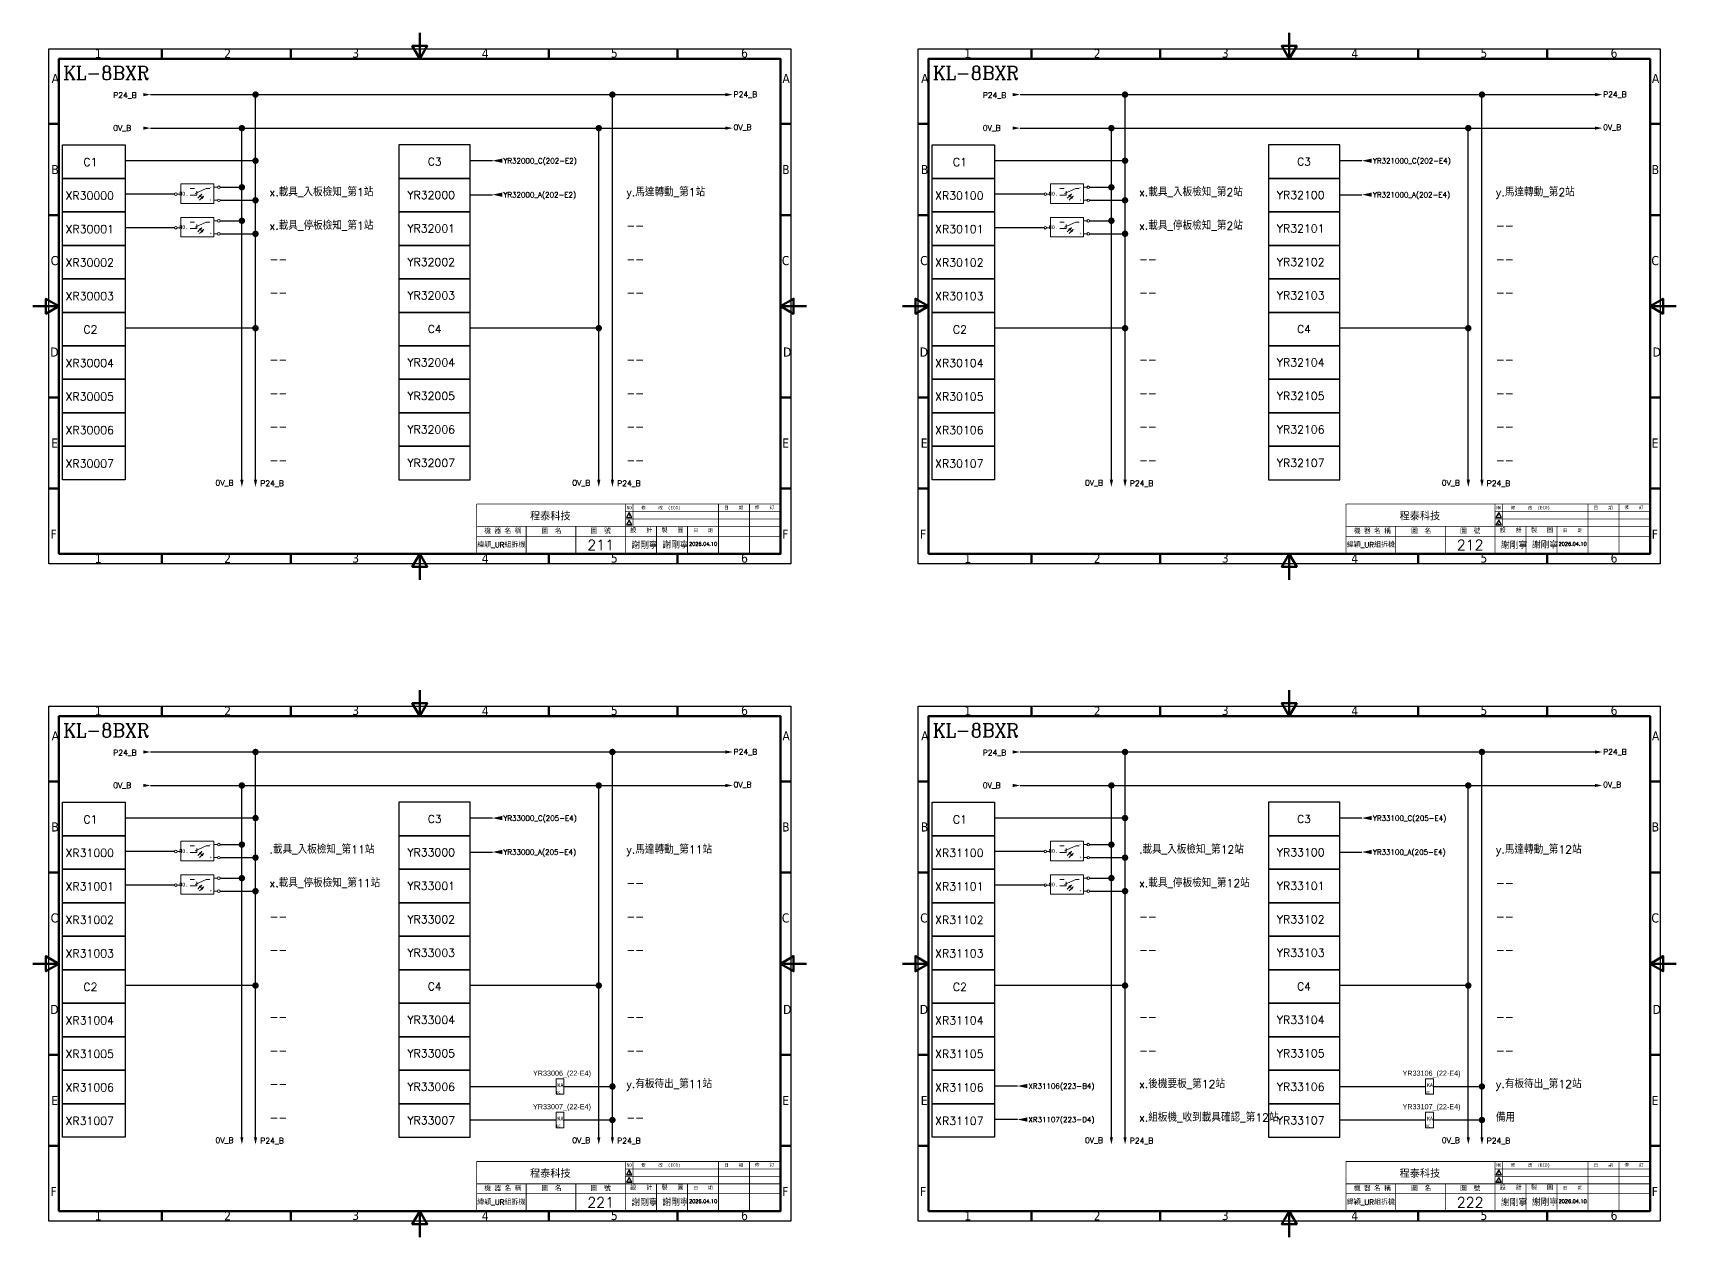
# Model space of a CAD drawing. Header units: millimetres. Extents: x -782 to 3702, y -797 to 1013.
# Drawn here: x 53 to 684, y -797 to -334 of the extents above; entities that cross this region are included whole.
import ezdxf

# ---------------------------------------------------------------- set-up
doc = ezdxf.new("R2010")
doc.units = ezdxf.units.MM
for name, color, linetype in [('5', 7, 'Continuous'), ('MAIN', 7, 'Continuous'), ('TEXT', 7, 'Continuous')]:
    doc.layers.add(name, color=color, linetype=linetype)
doc.layers.add('圖框 (ISO)', color=7, linetype='Continuous', lineweight=70)
doc.styles.add('CHINESE', font='complex.shx', dxfattribs={"bigfont": 'chineset.shx'})
doc.styles.add('RUBONM', font='COMPLEX.shx', dxfattribs={"bigfont": 'chineset.shx'})
doc.styles.get("Standard").update_dxf_attribs({"font": 'txt.shx', "height": 2, "bigfont": 'chineset.shx'})
doc.styles.add('STYLE1', font='', dxfattribs={"height": 30})
doc.styles.add('符號名稱2.0', font='kaiu.ttf', dxfattribs={"height": 2})
doc.styles.add('符號字型1.0', font='kaiu.ttf', dxfattribs={"height": 1})
doc.styles.add('註記文字 (ISO)', font='tahoma.ttf')
doc.styles.get('STYLE1').set_extended_font_data('MingLiU')

# ---------------------------------------------------------------- blocks, each defined once
blk = doc.blocks.new('箭號')
at = {"layer": 'MAIN'}
blk.add_lwpolyline([(0, 0, 2, 0, 0), (0, -4.55, 0, 0, 0)], format="xyseb", dxfattribs=at)
blk = doc.blocks.new('A$C22F94081')
at = {"color": 0, "linetype": 'ByBlock', "lineweight": 13}
for p, q in [((15.17, 1.32), (2.5, 1.32)), ((2.5, 1.32), (2.5, -6.18)), ((15.17, -6.18), (15.17, 1.32)), ((16.5, 0), (15.17, 0)), ((1, -2.66), (2.5, -2.66)), ((2.5, -6.18), (15.17, -6.18)), ((7.71, -0.52), (6.02, -0.52)), ((8.52, -3.02), (6.02, -3.02)), ((12.21, -0.52), (7.89, -2.39)), ((8.52, -1.46), (8.52, -3.02)), ((9.51, -3.64), (8.94, -4.21)), ((9.79, -3.36), (9.51, -3.64)), ((10.5, -2.65), (9.58, -3.15)), ((10, -3.57), (9.58, -3.15)), ((10.21, -4.35), (9.65, -4.91)), ((10.5, -2.65), (9.79, -3.36)), ((9.79, -3.36), (9.93, -3.5)), ((9.93, -3.5), (10, -3.57)), ((10.5, -2.65), (10, -3.57)), ((10.5, -4.06), (10.21, -4.35)), ((11.2, -3.36), (10.28, -3.85)), ((10.71, -4.28), (10.28, -3.85)), ((11.2, -3.36), (10.5, -4.06)), ((10.5, -4.06), (10.64, -4.21)), ((10.64, -4.21), (10.71, -4.28)), ((11.2, -3.36), (10.71, -4.28)), ((12.21, -0.52), (13.52, -0.52)), ((16.5, -5), (15.17, -5))]:
    blk.add_line(p, q, dxfattribs=at)
for centre in [(17, 0), (0.5, -2.66), (17, -5)]:
    blk.add_circle(centre, 0.5, dxfattribs=at)
for points in [[(10.5, -2.65), (10, -3.57), (9.58, -3.15)], [(11.2, -3.36), (10.71, -4.28), (10.28, -3.85)]]:
    blk.add_solid(points, dxfattribs=at)
at = {"color": 0, "linetype": 'ByBlock', "lineweight": 13, "style": '符號字型1.0'}
for s, p in [('_', (13.44, 0.21)), ('+', (13.61, -5.4))]:
    blk.add_text(s, height=1, dxfattribs=at).set_placement(p)
at = {"ltscale": 2, "insert": (5.34, -1.71), "char_height": 1.5, "width": 2.0159, "attachment_point": 3}
blk.add_mtext('{\\fDFKai-SB|b0|i0|c136|p65;NO.}', dxfattribs=at)
blk = doc.blocks.new('A$C0CEA0B25')
for p, q in [((6.1, 203.9), (290.9, 203.9)), ((6.1, 6.1), (6.1, 203.9)), ((290.9, 203.9), (290.9, 6.1)), ((290.9, 6.1), (6.1, 6.1))]:
    blk.add_line(p, q)
at = {"const_width": 0.286}
for points in [[(170.31, 29.05), (287, 29.05)], [(170.31, 29.05), (170.31, 10)], [(227.47, 29.05), (227.47, 10)], [(227.47, 26.19), (287, 26.19)], [(230.32, 29.05), (230.32, 20.48)], [(263.19, 29.05), (263.19, 10)], [(275.09, 29.05), (275.09, 10)], [(170.31, 20.48), (287, 20.48)], [(189.36, 20.48), (189.36, 10)], [(208.41, 20.48), (208.41, 10)], [(227.47, 23.34), (287, 23.34)], [(239.37, 20.48), (239.37, 10)], [(251.28, 20.48), (251.28, 10)], [(170.31, 16.67), (287, 16.67)], [(170.31, 10), (287, 10)]]:
    blk.add_lwpolyline(points, dxfattribs=at)
at = {"layer": '5'}
for points in [[(229.98, 23.91), (228.9, 25.79), (227.81, 23.91)], [(229.98, 21.05), (228.9, 22.93), (227.81, 21.05)]]:
    blk.add_lwpolyline(points, close=True, dxfattribs=at)
at = {"layer": '圖框 (ISO)'}
for p, q in [((49.5, 200), (49.5, 203.9)), ((99, 200), (99, 203.9)), ((198, 200), (198, 203.9)), ((247.5, 200), (247.5, 203.9)), ((10, 175), (6.1, 175)), ((287, 175), (290.9, 175)), ((10, 140), (6.1, 140)), ((287, 140), (290.9, 140)), ((10, 70), (6.1, 70)), ((287, 70), (290.9, 70)), ((10, 35), (6.1, 35)), ((287, 35), (290.9, 35)), ((49.5, 10), (49.5, 6.1)), ((49.5, 6.1), (49.5, 10)), ((99, 10), (99, 6.1)), ((198, 10), (198, 6.1)), ((247.5, 10), (247.5, 6.1))]:
    blk.add_line(p, q, dxfattribs=at)
at = {"layer": '圖框 (ISO)', "flags": 128}
for points in [[(148.5, 210), (148.5, 200), (145.61, 205), (151.39, 205), (148.5, 200)], [(10, 10), (10, 200), (287, 200), (287, 10), (10, 10)], [(0, 105), (10, 105), (5, 107.89), (5, 102.11), (10, 105)], [(297, 105), (287, 105), (292, 107.89), (292, 102.11), (287, 105)], [(148.5, 0), (148.5, 10), (145.61, 5), (151.39, 5), (148.5, 10)]]:
    blk.add_lwpolyline(points, dxfattribs=at)
at = {"layer": '5'}
for s, height, style, p in [('NO', 1.238, 'STYLE1', (227.98, 27.05)), ('1', 1.14, 'STYLE1', (228.5, 24.17)), ('修     改  (ECO)', 1.2383, 'STYLE1', (233.51, 27.05)), ('日    期', 1.238, 'STYLE1', (265.33, 27.05)), ('修    訂', 1.238, 'STYLE1', (277.17, 27.21)), ('機 器 名 稱', 1.905, 'RUBONM', (173.3, 17.71)), ('圖  名', 1.905, 'RUBONM', (195.24, 17.71)), ('圖  號', 1.905, 'RUBONM', (214.09, 17.71)), ('2', 1.14, 'STYLE1', (228.5, 21.31)), ('設   計', 1.705, 'RUBONM', (229.32, 18.12)), ('製   圖', 1.705, 'RUBONM', (241.32, 18.12)), ('日    期', 1.238, 'STYLE1', (253.59, 18.36))]:
    blk.add_text(s, height=height, dxfattribs=dict(at, style=style)).set_placement(p)
at = {"layer": 'TEXT', "style": 'STYLE1'}
blk.add_text('程泰科技', height=2.858, dxfattribs=at).set_placement((190.84, 23.14))
at = {"layer": '圖框 (ISO)', "char_height": 3.5, "attachment_point": 7, "style": '註記文字 (ISO)'}
for s, insert in [('1', (23.78, 200.33)), ('2', (73.44, 200.33)), ('3', (122.6, 200.4)), ('4', (172.33, 200.33)), ('5', (221.88, 200.4)), ('6', (271.85, 200.4)), ('A', (7.21, 190.75)), ('A', (287.71, 190.75)), ('B', (7.11, 155.75)), ('B', (287.62, 155.75)), ('C', (6.83, 120.75)), ('C', (287.5, 120.75)), ('D', (6.67, 85.69)), ('D', (287.97, 85.69)), ('E', (7.04, 50.75)), ('E', (287.62, 50.75)), ('F', (6.77, 15.75)), ('F', (287.64, 15.75)), ('1', (23.78, 6.43)), ('2', (73.44, 6.43)), ('3', (122.6, 6.5)), ('4', (172.33, 6.43)), ('5', (221.88, 6.5)), ('6', (271.85, 6.5))]:
    blk.add_mtext(s, dxfattribs=dict(at, insert=insert))
blk = doc.blocks.new('圖框2')
blk.add_blockref('A$C0CEA0B25', (0, 0))
at = {"color": 7, "ltscale": 2, "insert": (179.84, 13.33), "char_height": 2, "attachment_point": 5}
blk.add_mtext_dynamic_manual_height_columns('緯穎_UR組拆機', width=19.0512, gutter_width=10, heights=[0], dxfattribs=at)
at = {"ltscale": 2, "attachment_point": 1}
for s, insert, char_height in [('謝剛寧', (229.73, 14.49), 2.5), ('謝剛寧', (241.61, 14.58), 2.5), ('2026.04.10', (251.88, 14.49), 1.4)]:
    blk.add_mtext(s, dxfattribs=dict(at, insert=insert, char_height=char_height))
blk = doc.blocks.new('A$C0D911DAA')
at = {"color": 0, "linetype": 'ByBlock'}
for p, q in [((0, 0), (4.75, 0)), ((7.75, 0), (12.5, 0))]:
    blk.add_line(p, q, dxfattribs=at)
at = {"color": 0, "linetype": 'ByBlock', "lineweight": 13}
for p, q in [((7.75, 3), (4.75, 3)), ((4.75, 3), (4.75, -3)), ((7.75, -3), (7.75, 3)), ((4.75, -3), (7.75, -3))]:
    blk.add_line(p, q, dxfattribs=at)
at = {"color": 0, "linetype": 'ByBlock', "lineweight": -2, "insert": (5.22, 1.28), "char_height": 1.5, "attachment_point": 1, "style": '符號名稱2.0'}
blk.add_mtext('KA', dxfattribs=at)
at = {"color": 0, "linetype": 'ByBlock', "lineweight": -2, "insert": (4.85, -1.77), "char_height": 1, "width": 7.0222, "attachment_point": 1, "style": '符號名稱2.0'}
blk.add_mtext('DC', dxfattribs=at)

msp = doc.modelspace()

# ---------------------------------------------------------------- linework, layer by layer
for p, q in [((98.3, -358.21), (182.23, -358.21)), ((138.59, -506.11), (138.59, -358.21)), ((182.23, -358.21), (318.98, -358.21)), ((275.59, -506.11), (275.59, -358.21)), ((432.07, -358.21), (516, -358.21)), ((472.36, -506.11), (472.36, -358.21)), ((516, -358.21), (652.75, -358.21)), ((609.36, -506.11), (609.36, -358.21)), ((98.3, -371.07), (182.23, -371.07)), ((133.35, -506.11), (133.35, -371.07)), ((182.23, -371.07), (318.98, -371.07)), ((270.35, -506.11), (270.35, -371.07)), ((432.07, -371.07), (516, -371.07)), ((467.12, -506.11), (467.12, -371.07)), ((516, -371.07), (652.75, -371.07)), ((604.12, -506.11), (604.12, -371.07)), ((98.3, -610.62), (182.23, -610.62)), ((138.59, -758.52), (138.59, -610.62)), ((182.23, -610.62), (318.98, -610.62)), ((275.59, -758.52), (275.59, -610.62)), ((432.07, -610.62), (516, -610.62)), ((472.36, -758.52), (472.36, -610.62)), ((516, -610.62), (652.75, -610.62)), ((609.36, -758.52), (609.36, -610.62)), ((98.3, -623.48), (182.23, -623.48)), ((133.35, -758.52), (133.35, -623.48)), ((182.23, -623.48), (318.98, -623.48)), ((270.35, -758.52), (270.35, -623.48)), ((432.07, -623.48), (516, -623.48)), ((467.12, -758.52), (467.12, -623.48)), ((516, -623.48), (652.75, -623.48)), ((604.12, -758.52), (604.12, -623.48))]:
    msp.add_line(p, q)
at = {"ltscale": 2}
for p, q in [((138.59, -383.59), (88.51, -383.59)), ((229.53, -383.59), (221.03, -383.59)), ((472.36, -383.59), (422.28, -383.59)), ((563.31, -383.59), (554.8, -383.59)), ((107.48, -396.45), (88.51, -396.45)), ((124.98, -393.79), (133.35, -393.79)), ((221.03, -396.63), (229.53, -396.63)), ((441.25, -396.45), (422.28, -396.45)), ((458.75, -393.79), (467.12, -393.79)), ((554.8, -396.63), (563.31, -396.63)), ((124.98, -398.79), (138.59, -398.79)), ((458.75, -398.79), (472.36, -398.79)), ((107.48, -409.31), (88.51, -409.31)), ((124.98, -406.65), (133.35, -406.65)), ((441.25, -409.31), (422.28, -409.31)), ((458.75, -406.65), (467.12, -406.65)), ((124.98, -411.65), (138.59, -411.65)), ((458.75, -411.65), (472.36, -411.65)), ((138.59, -447.89), (88.51, -447.89)), ((270.35, -447.89), (221.03, -447.89)), ((472.36, -447.89), (422.28, -447.89)), ((604.12, -447.89), (554.8, -447.89)), ((138.59, -635.99), (88.51, -635.99)), ((229.53, -635.99), (221.03, -635.99)), ((472.36, -635.99), (422.28, -635.99)), ((563.31, -635.99), (554.8, -635.99)), ((107.48, -648.85), (88.51, -648.85)), ((124.98, -646.19), (133.35, -646.19)), ((221.03, -649.03), (229.53, -649.03)), ((441.25, -648.85), (422.28, -648.85)), ((458.75, -646.19), (467.12, -646.19)), ((554.8, -649.03), (563.31, -649.03)), ((124.98, -651.19), (138.59, -651.19)), ((458.75, -651.19), (472.36, -651.19)), ((107.48, -661.71), (88.51, -661.71)), ((124.98, -659.05), (133.35, -659.05)), ((441.25, -661.71), (422.28, -661.71)), ((458.75, -659.05), (467.12, -659.05)), ((124.98, -664.05), (138.59, -664.05)), ((458.75, -664.05), (472.36, -664.05)), ((138.59, -700.3), (88.51, -700.3)), ((270.35, -700.3), (221.03, -700.3)), ((472.36, -700.3), (422.28, -700.3)), ((604.12, -700.3), (554.8, -700.3)), ((221.03, -739.06), (249.23, -739.06)), ((261.73, -739.06), (275.59, -739.06)), ((431.08, -738.88), (422.28, -738.88)), ((554.8, -739.06), (583, -739.06)), ((595.5, -739.06), (609.36, -739.06)), ((221.03, -751.92), (249.23, -751.92)), ((261.73, -751.92), (275.59, -751.92)), ((431.08, -751.74), (422.28, -751.74)), ((554.8, -751.92), (583, -751.92)), ((595.5, -751.92), (609.36, -751.92))]:
    msp.add_line(p, q, dxfattribs=at)
at = {"const_width": 1.23}
for points in [[(137.97, -358.21, 1), (139.2, -358.21, 1)], [(274.97, -358.21, 1), (276.2, -358.21, 1)], [(471.74, -358.21, 1), (472.97, -358.21, 1)], [(608.74, -358.21, 1), (609.97, -358.21, 1)], [(132.73, -371.07, 1), (133.96, -371.07, 1)], [(269.73, -371.07, 1), (270.96, -371.07, 1)], [(466.5, -371.07, 1), (467.73, -371.07, 1)], [(603.5, -371.07, 1), (604.73, -371.07, 1)], [(137.97, -383.59, 1), (139.2, -383.59, 1)], [(471.74, -383.59, 1), (472.97, -383.59, 1)], [(132.73, -393.79, 1), (133.96, -393.79, 1)], [(466.5, -393.79, 1), (467.73, -393.79, 1)], [(137.97, -398.79, 1), (139.2, -398.79, 1)], [(471.74, -398.79, 1), (472.97, -398.79, 1)], [(132.73, -406.65, 1), (133.96, -406.65, 1)], [(466.5, -406.65, 1), (467.73, -406.65, 1)], [(137.97, -411.65, 1), (139.2, -411.65, 1)], [(471.74, -411.65, 1), (472.97, -411.65, 1)], [(137.97, -447.89, 1), (139.2, -447.89, 1)], [(137.97, -447.89, 1), (139.2, -447.89, 1)], [(269.73, -447.89, 1), (270.96, -447.89, 1)], [(471.74, -447.89, 1), (472.97, -447.89, 1)], [(471.74, -447.89, 1), (472.97, -447.89, 1)], [(603.5, -447.89, 1), (604.73, -447.89, 1)], [(137.97, -610.62, 1), (139.2, -610.62, 1)], [(274.97, -610.62, 1), (276.2, -610.62, 1)], [(471.74, -610.62, 1), (472.97, -610.62, 1)], [(608.74, -610.62, 1), (609.97, -610.62, 1)], [(132.73, -623.48, 1), (133.96, -623.48, 1)], [(269.73, -623.48, 1), (270.96, -623.48, 1)], [(466.5, -623.48, 1), (467.73, -623.48, 1)], [(603.5, -623.48, 1), (604.73, -623.48, 1)], [(137.97, -635.99, 1), (139.2, -635.99, 1)], [(471.74, -635.99, 1), (472.97, -635.99, 1)], [(132.73, -646.19, 1), (133.96, -646.19, 1)], [(466.5, -646.19, 1), (467.73, -646.19, 1)], [(137.97, -651.19, 1), (139.2, -651.19, 1)], [(471.74, -651.19, 1), (472.97, -651.19, 1)], [(132.73, -659.05, 1), (133.96, -659.05, 1)], [(466.5, -659.05, 1), (467.73, -659.05, 1)], [(137.97, -664.05, 1), (139.2, -664.05, 1)], [(471.74, -664.05, 1), (472.97, -664.05, 1)], [(137.97, -700.3, 1), (139.2, -700.3, 1)], [(137.97, -700.3, 1), (139.2, -700.3, 1)], [(269.73, -700.3, 1), (270.96, -700.3, 1)], [(471.74, -700.3, 1), (472.97, -700.3, 1)], [(471.74, -700.3, 1), (472.97, -700.3, 1)], [(603.5, -700.3, 1), (604.73, -700.3, 1)], [(274.97, -739.06, 1), (276.2, -739.06, 1)], [(608.74, -739.06, 1), (609.97, -739.06, 1)], [(274.97, -751.92, 1), (276.2, -751.92, 1)], [(608.74, -751.92, 1), (609.97, -751.92, 1)]]:
    msp.add_lwpolyline(points, format="xyb", close=True, dxfattribs=at)
at = {"color": 7, "ltscale": 2}
for points in [[(64.52, -377.5), (88.51, -377.5), (88.51, -390.36), (64.52, -390.36)], [(221.03, -377.5), (193.6, -377.5), (193.6, -390.36), (221.03, -390.36)], [(398.29, -377.5), (422.28, -377.5), (422.28, -390.36), (398.29, -390.36)], [(554.8, -377.5), (527.37, -377.5), (527.37, -390.36), (554.8, -390.36)], [(64.52, -390.36), (88.51, -390.36), (88.51, -403.22), (64.52, -403.22)], [(221.03, -390.36), (193.6, -390.36), (193.6, -403.22), (221.03, -403.22)], [(398.29, -390.36), (422.28, -390.36), (422.28, -403.22), (398.29, -403.22)], [(554.8, -390.36), (527.37, -390.36), (527.37, -403.22), (554.8, -403.22)], [(64.52, -403.22), (88.51, -403.22), (88.51, -416.08), (64.52, -416.08)], [(221.03, -403.22), (193.6, -403.22), (193.6, -416.08), (221.03, -416.08)], [(398.29, -403.22), (422.28, -403.22), (422.28, -416.08), (398.29, -416.08)], [(554.8, -403.22), (527.37, -403.22), (527.37, -416.08), (554.8, -416.08)], [(64.52, -416.08), (88.51, -416.08), (88.51, -428.94), (64.52, -428.94)], [(221.03, -416.08), (193.6, -416.08), (193.6, -428.94), (221.03, -428.94)], [(398.29, -416.08), (422.28, -416.08), (422.28, -428.94), (398.29, -428.94)], [(554.8, -416.08), (527.37, -416.08), (527.37, -428.94), (554.8, -428.94)], [(64.52, -428.94), (88.51, -428.94), (88.51, -441.81), (64.52, -441.81)], [(221.03, -428.94), (193.6, -428.94), (193.6, -441.81), (221.03, -441.81)], [(398.29, -428.94), (422.28, -428.94), (422.28, -441.81), (398.29, -441.81)], [(554.8, -428.94), (527.37, -428.94), (527.37, -441.81), (554.8, -441.81)], [(64.52, -441.81), (88.51, -441.81), (88.51, -454.67), (64.52, -454.67)], [(221.03, -441.81), (193.6, -441.81), (193.6, -454.67), (221.03, -454.67)], [(398.29, -441.81), (422.28, -441.81), (422.28, -454.67), (398.29, -454.67)], [(554.8, -441.81), (527.37, -441.81), (527.37, -454.67), (554.8, -454.67)], [(64.52, -454.67), (88.51, -454.67), (88.51, -467.53), (64.52, -467.53)], [(221.03, -454.67), (193.6, -454.67), (193.6, -467.53), (221.03, -467.53)], [(398.29, -454.67), (422.28, -454.67), (422.28, -467.53), (398.29, -467.53)], [(554.8, -454.67), (527.37, -454.67), (527.37, -467.53), (554.8, -467.53)], [(64.52, -467.53), (88.51, -467.53), (88.51, -480.39), (64.52, -480.39)], [(221.03, -467.53), (193.6, -467.53), (193.6, -480.39), (221.03, -480.39)], [(398.29, -467.53), (422.28, -467.53), (422.28, -480.39), (398.29, -480.39)], [(554.8, -467.53), (527.37, -467.53), (527.37, -480.39), (554.8, -480.39)], [(64.52, -480.39), (88.51, -480.39), (88.51, -493.25), (64.52, -493.25)], [(221.03, -480.39), (193.6, -480.39), (193.6, -493.25), (221.03, -493.25)], [(398.29, -480.39), (422.28, -480.39), (422.28, -493.25), (398.29, -493.25)], [(554.8, -480.39), (527.37, -480.39), (527.37, -493.25), (554.8, -493.25)], [(64.52, -493.25), (88.51, -493.25), (88.51, -506.11), (64.52, -506.11)], [(221.03, -493.25), (193.6, -493.25), (193.6, -506.11), (221.03, -506.11)], [(398.29, -493.25), (422.28, -493.25), (422.28, -506.11), (398.29, -506.11)], [(554.8, -493.25), (527.37, -493.25), (527.37, -506.11), (554.8, -506.11)], [(64.52, -629.91), (88.51, -629.91), (88.51, -642.77), (64.52, -642.77)], [(221.03, -629.91), (193.6, -629.91), (193.6, -642.77), (221.03, -642.77)], [(398.29, -629.91), (422.28, -629.91), (422.28, -642.77), (398.29, -642.77)], [(554.8, -629.91), (527.37, -629.91), (527.37, -642.77), (554.8, -642.77)], [(64.52, -642.77), (88.51, -642.77), (88.51, -655.63), (64.52, -655.63)], [(221.03, -642.77), (193.6, -642.77), (193.6, -655.63), (221.03, -655.63)], [(398.29, -642.77), (422.28, -642.77), (422.28, -655.63), (398.29, -655.63)], [(554.8, -642.77), (527.37, -642.77), (527.37, -655.63), (554.8, -655.63)], [(64.52, -655.63), (88.51, -655.63), (88.51, -668.49), (64.52, -668.49)], [(221.03, -655.63), (193.6, -655.63), (193.6, -668.49), (221.03, -668.49)], [(398.29, -655.63), (422.28, -655.63), (422.28, -668.49), (398.29, -668.49)], [(554.8, -655.63), (527.37, -655.63), (527.37, -668.49), (554.8, -668.49)], [(64.52, -668.49), (88.51, -668.49), (88.51, -681.35), (64.52, -681.35)], [(221.03, -668.49), (193.6, -668.49), (193.6, -681.35), (221.03, -681.35)], [(398.29, -668.49), (422.28, -668.49), (422.28, -681.35), (398.29, -681.35)], [(554.8, -668.49), (527.37, -668.49), (527.37, -681.35), (554.8, -681.35)], [(64.52, -681.35), (88.51, -681.35), (88.51, -694.21), (64.52, -694.21)], [(221.03, -681.35), (193.6, -681.35), (193.6, -694.21), (221.03, -694.21)], [(398.29, -681.35), (422.28, -681.35), (422.28, -694.21), (398.29, -694.21)], [(554.8, -681.35), (527.37, -681.35), (527.37, -694.21), (554.8, -694.21)], [(64.52, -694.21), (88.51, -694.21), (88.51, -707.07), (64.52, -707.07)], [(221.03, -694.21), (193.6, -694.21), (193.6, -707.07), (221.03, -707.07)], [(398.29, -694.21), (422.28, -694.21), (422.28, -707.07), (398.29, -707.07)], [(554.8, -694.21), (527.37, -694.21), (527.37, -707.07), (554.8, -707.07)], [(64.52, -707.07), (88.51, -707.07), (88.51, -719.93), (64.52, -719.93)], [(221.03, -707.07), (193.6, -707.07), (193.6, -719.93), (221.03, -719.93)], [(398.29, -707.07), (422.28, -707.07), (422.28, -719.93), (398.29, -719.93)], [(554.8, -707.07), (527.37, -707.07), (527.37, -719.93), (554.8, -719.93)], [(64.52, -719.93), (88.51, -719.93), (88.51, -732.79), (64.52, -732.79)], [(221.03, -719.93), (193.6, -719.93), (193.6, -732.79), (221.03, -732.79)], [(398.29, -719.93), (422.28, -719.93), (422.28, -732.79), (398.29, -732.79)], [(554.8, -719.93), (527.37, -719.93), (527.37, -732.79), (554.8, -732.79)], [(64.52, -732.79), (88.51, -732.79), (88.51, -745.66), (64.52, -745.66)], [(221.03, -732.79), (193.6, -732.79), (193.6, -745.66), (221.03, -745.66)], [(398.29, -732.79), (422.28, -732.79), (422.28, -745.66), (398.29, -745.66)], [(554.8, -732.79), (527.37, -732.79), (527.37, -745.66), (554.8, -745.66)], [(64.52, -745.66), (88.51, -745.66), (88.51, -758.52), (64.52, -758.52)], [(221.03, -745.66), (193.6, -745.66), (193.6, -758.52), (221.03, -758.52)], [(398.29, -745.66), (422.28, -745.66), (422.28, -758.52), (398.29, -758.52)], [(554.8, -745.66), (527.37, -745.66), (527.37, -758.52), (554.8, -758.52)]]:
    msp.add_lwpolyline(points, close=True, dxfattribs=at)

# ---------------------------------------------------------------- block references
for p in [(53.12, -544.49), (386.89, -544.49), (53.12, -796.9), (386.89, -796.9)]:
    msp.add_blockref('圖框2', p, dxfattribs=at)
at = {"xscale": 0.6143999999999323, "yscale": 0.6143999999999323, "zscale": 0.6143999999999323, "rotation": 90}
for p in [(95.5, -358.21), (318.98, -358.21), (429.27, -358.21), (652.75, -358.21), (95.5, -371.07), (318.98, -371.07), (429.27, -371.07), (652.75, -371.07), (95.5, -610.62), (318.98, -610.62), (429.27, -610.62), (652.75, -610.62), (95.5, -623.48), (318.98, -623.48), (429.27, -623.48), (652.75, -623.48)]:
    msp.add_blockref('箭號', p, dxfattribs=at)
for name, p in [('A$C22F94081', (107.48, -393.79)), ('A$C22F94081', (441.25, -393.79)), ('A$C22F94081', (107.48, -406.65)), ('A$C22F94081', (441.25, -406.65)), ('A$C22F94081', (107.48, -646.19)), ('A$C22F94081', (441.25, -646.19)), ('A$C22F94081', (107.48, -659.05)), ('A$C22F94081', (441.25, -659.05)), ('A$C0D911DAA', (249.23, -739.06)), ('A$C0D911DAA', (583, -739.06)), ('A$C0D911DAA', (249.23, -751.92)), ('A$C0D911DAA', (583, -751.92))]:
    msp.add_blockref(name, p)
at = {"xscale": 0.6143999999999323, "yscale": 0.6143999999999323, "zscale": 0.6143999999999323}
for p in [(133.35, -506.11), (138.59, -506.11), (270.35, -506.11), (275.59, -506.11), (467.12, -506.11), (472.36, -506.11), (604.12, -506.11), (609.36, -506.11), (133.35, -758.52), (138.59, -758.52), (270.35, -758.52), (275.59, -758.52), (467.12, -758.52), (472.36, -758.52), (604.12, -758.52), (609.36, -758.52)]:
    msp.add_blockref('箭號', p, dxfattribs=at)
at = {"layer": 'MAIN', "xscale": 0.8241600000001199, "yscale": 0.8241599999964819, "zscale": 0.8241600000001199, "rotation": 270}
for p in [(233.28, -383.59), (567.05, -383.59), (233.28, -396.63), (567.05, -396.63), (233.28, -635.99), (567.05, -635.99), (233.28, -649.03), (567.05, -649.03), (434.83, -738.88), (434.83, -751.74)]:
    msp.add_blockref('箭號', p, dxfattribs=at)

# ---------------------------------------------------------------- texts
at = {"style": 'CHINESE'}
for s, p in [('P24_B', (83.95, -359.5)), ('P24_B', (322.09, -359.22)), ('P24_B', (417.72, -359.5)), ('P24_B', (655.86, -359.22)), ('0V_B', (83.95, -372.08)), ('0V_B', (322.09, -371.8)), ('0V_B', (417.72, -372.08)), ('0V_B', (655.86, -371.8)), ('0V_B', (123.22, -508.35)), ('P24_B', (140.41, -508.56)), ('0V_B', (260.17, -508.35)), ('P24_B', (277.41, -508.56)), ('0V_B', (456.99, -508.35)), ('P24_B', (474.18, -508.56)), ('0V_B', (593.94, -508.35)), ('P24_B', (611.18, -508.56)), ('P24_B', (83.95, -611.91)), ('P24_B', (322.09, -611.63)), ('P24_B', (417.72, -611.91)), ('P24_B', (655.86, -611.63)), ('0V_B', (83.95, -624.49)), ('0V_B', (322.09, -624.21)), ('0V_B', (417.72, -624.49)), ('0V_B', (655.86, -624.21)), ('0V_B', (123.22, -760.76)), ('P24_B', (140.41, -760.97)), ('0V_B', (260.17, -760.76)), ('P24_B', (277.41, -760.97)), ('0V_B', (456.99, -760.76)), ('P24_B', (474.18, -760.97)), ('0V_B', (593.94, -760.76)), ('P24_B', (611.18, -760.97))]:
    msp.add_text(s, height=2.15, dxfattribs=at).set_placement(p)
for s, height, p in [('C1', 3.072, (72.51, -385.65)), ('YR32000_C(202-E2)  ', 2, (233.71, -384.61)), ('C1', 3.072, (406.28, -385.65)), ('YR321000_C(202-E4)  ', 2, (567.49, -384.61)), ('XR30000', 3.072, (65.7, -398.51)), ('x.載具_入板檢知_第1站', 3.072, (143.94, -397.21)), ('YR32000', 3.072, (196.87, -398.29)), ('YR32000_A(202-E2) ', 2, (233.71, -397.65)), ('y.馬達轉動_第1站', 3.072, (280.94, -397.21)), ('XR30100', 3.072, (399.47, -398.51)), ('x.載具_入板檢知_第2站', 3.072, (477.71, -397.21)), ('YR32100', 3.072, (530.64, -398.29)), ('YR321000_A(202-E4) ', 2, (567.49, -397.65)), ('y.馬達轉動_第2站', 3.072, (614.71, -397.21)), ('XR30001', 3.072, (65.7, -411.37)), ('x.載具_停板檢知_第1站', 3.072, (143.94, -410.07)), ('YR32001', 3.072, (196.87, -411.16)), ('--', 3.072, (280.94, -410.07)), ('XR30101', 3.072, (399.47, -411.37)), ('x.載具_停板檢知_第2站', 3.072, (477.71, -410.07)), ('YR32101', 3.072, (530.64, -411.16)), ('--', 3.072, (614.71, -410.07)), ('XR30002', 3.072, (65.7, -424.23)), ('--', 3.072, (143.94, -422.93)), ('YR32002', 3.072, (196.87, -424.02)), ('--', 3.072, (280.94, -422.93)), ('XR30102', 3.072, (399.47, -424.23)), ('--', 3.072, (477.71, -422.93)), ('YR32102', 3.072, (530.64, -424.02)), ('--', 3.072, (614.71, -422.93)), ('XR30003', 3.072, (65.7, -437.09)), ('--', 3.072, (143.94, -435.79)), ('YR32003', 3.072, (196.87, -436.88)), ('--', 3.072, (280.94, -435.79)), ('XR30103', 3.072, (399.47, -437.09)), ('--', 3.072, (477.71, -435.79)), ('YR32103', 3.072, (530.64, -436.88)), ('--', 3.072, (614.71, -435.79)), ('C2', 3.072, (72.51, -449.95)), ('C2', 3.072, (406.28, -449.95)), ('XR30004', 3.072, (65.7, -462.81)), ('--', 3.072, (143.94, -461.52)), ('YR32004', 3.072, (196.87, -462.6)), ('--', 3.072, (280.94, -461.52)), ('XR30104', 3.072, (399.47, -462.81)), ('--', 3.072, (477.71, -461.52)), ('YR32104', 3.072, (530.64, -462.6)), ('--', 3.072, (614.71, -461.52)), ('XR30005', 3.072, (65.7, -475.68)), ('--', 3.072, (143.94, -474.38)), ('YR32005', 3.072, (196.87, -475.46)), ('--', 3.072, (280.94, -474.38)), ('XR30105', 3.072, (399.47, -475.68)), ('--', 3.072, (477.71, -474.38)), ('YR32105', 3.072, (530.64, -475.46)), ('--', 3.072, (614.71, -474.38)), ('XR30006', 3.072, (65.7, -488.54)), ('YR32006', 3.072, (196.87, -488.32)), ('XR30106', 3.072, (399.47, -488.54)), ('YR32106', 3.072, (530.64, -488.32)), ('--', 3.072, (143.94, -487.24)), ('--', 3.072, (280.94, -487.24)), ('--', 3.072, (477.71, -487.24)), ('--', 3.072, (614.71, -487.24)), ('YR32007', 3.072, (196.87, -501.18)), ('YR32107', 3.072, (530.64, -501.18)), ('XR30007', 3.072, (65.7, -501.4)), ('--', 3.072, (143.94, -500.1)), ('--', 3.072, (280.94, -500.1)), ('XR30107', 3.072, (399.47, -501.4)), ('--', 3.072, (477.71, -500.1)), ('--', 3.072, (614.71, -500.1)), ('C1', 3.072, (72.51, -638.06)), ('YR33000_C(205-E4)  ', 2, (233.71, -637.02)), ('C1', 3.072, (406.28, -638.06)), ('YR33100_C(205-E4)  ', 2, (567.49, -637.02)), ('XR31000', 3.072, (65.7, -650.92)), ('.載具_入板檢知_第11站', 3.072, (143.94, -649.62)), ('YR33000', 3.072, (196.87, -650.7)), ('YR33000_A(205-E4) ', 2, (233.71, -650.06)), ('y.馬達轉動_第11站', 3.072, (280.94, -649.62)), ('XR31100', 3.072, (399.47, -650.92)), ('.載具_入板檢知_第12站', 3.072, (477.71, -649.62)), ('YR33100', 3.072, (530.64, -650.7)), ('YR33100_A(205-E4) ', 2, (567.49, -650.06)), ('y.馬達轉動_第12站', 3.072, (614.71, -649.62)), ('XR31001', 3.072, (65.7, -663.78)), ('x.載具_停板檢知_第11站', 3.072, (143.94, -662.48)), ('YR33001', 3.072, (196.87, -663.56)), ('--', 3.072, (280.94, -662.48)), ('XR31101', 3.072, (399.47, -663.78)), ('x.載具_停板檢知_第12站', 3.072, (477.71, -662.48)), ('YR33101', 3.072, (530.64, -663.56)), ('--', 3.072, (614.71, -662.48)), ('XR31002', 3.072, (65.7, -676.64)), ('--', 3.072, (143.94, -675.34)), ('YR33002', 3.072, (196.87, -676.42)), ('--', 3.072, (280.94, -675.34)), ('XR31102', 3.072, (399.47, -676.64)), ('--', 3.072, (477.71, -675.34)), ('YR33102', 3.072, (530.64, -676.42)), ('--', 3.072, (614.71, -675.34)), ('XR31003', 3.072, (65.7, -689.5)), ('--', 3.072, (143.94, -688.2)), ('YR33003', 3.072, (196.87, -689.28)), ('--', 3.072, (280.94, -688.2)), ('XR31103', 3.072, (399.47, -689.5)), ('--', 3.072, (477.71, -688.2)), ('YR33103', 3.072, (530.64, -689.28)), ('--', 3.072, (614.71, -688.2)), ('C2', 3.072, (72.51, -702.36)), ('C2', 3.072, (406.28, -702.36)), ('XR31004', 3.072, (65.7, -715.22)), ('--', 3.072, (143.94, -713.92)), ('YR33004', 3.072, (196.87, -715.01)), ('--', 3.072, (280.94, -713.92)), ('XR31104', 3.072, (399.47, -715.22)), ('--', 3.072, (477.71, -713.92)), ('YR33104', 3.072, (530.64, -715.01)), ('--', 3.072, (614.71, -713.92)), ('XR31005', 3.072, (65.7, -728.08)), ('YR33005', 3.072, (196.87, -727.87)), ('XR31105', 3.072, (399.47, -728.08)), ('YR33105', 3.072, (530.64, -727.87)), ('--', 3.072, (143.94, -726.78)), ('--', 3.072, (280.94, -726.78)), ('--', 3.072, (477.71, -726.78)), ('--', 3.072, (614.71, -726.78)), ('XR31006', 3.072, (65.7, -740.94)), ('YR33006', 3.072, (196.87, -740.73)), ('y.有板待出_第11站', 3.072, (280.94, -739.65)), ('XR31106', 3.072, (399.47, -740.94)), ('XR31106(223-B4) ', 2, (435.26, -739.91)), ('x.後機要板_第12站', 3.072, (477.71, -739.65)), ('YR33106', 3.072, (530.64, -740.73)), ('y.有板待出_第12站', 3.072, (614.71, -739.65)), ('--', 3.072, (143.94, -739.65)), ('YR33007', 3.072, (196.87, -753.59)), ('XR31107(223-D4) ', 2, (435.26, -752.77)), ('x.組板機_收到載具確認_第12站', 3.072, (477.71, -752.51)), ('YR33107', 3.072, (530.64, -753.59)), ('備用', 3.072, (614.71, -752.51)), ('XR31007', 3.072, (65.7, -753.8)), ('--', 3.072, (143.94, -752.51)), ('--', 3.072, (280.94, -752.51)), ('XR31107', 3.072, (399.47, -753.8))]:
    msp.add_text(s, height=height).set_placement(p)
at = {"char_height": 5.135, "width": 31.5193, "attachment_point": 1, "style": 'CHINESE'}
for insert in [(64.76, -347.33), (398.53, -347.33), (64.76, -599.74), (398.53, -599.74)]:
    msp.add_mtext('KL-8BXR', dxfattribs=dict(at, insert=insert))
at = {"color": 7, "ltscale": 2, "attachment_point": 5}
for s, insert, char_height, width in [('C3', (207.32, -383.93), 3, 27.4256), ('C3', (541.09, -383.93), 3, 27.4256), ('C4', (207.32, -448.24), 3, 27.4256), ('C4', (541.09, -448.24), 3, 27.4256), ('211', (271.06, -531.16), 4, 19.0512), ('212', (604.83, -531.16), 4, 19.0512), ('C3', (207.32, -636.34), 3, 27.4256), ('C3', (541.09, -636.34), 3, 27.4256), ('C4', (207.32, -700.64), 3, 27.4256), ('C4', (541.09, -700.64), 3, 27.4256), ('221', (271.06, -783.57), 4, 19.0512), ('222', (604.83, -783.57), 4, 19.0512)]:
    msp.add_mtext(s, dxfattribs=dict(at, insert=insert, char_height=char_height, width=width))
at = {"ltscale": 2, "char_height": 2, "width": 24.0086, "attachment_point": 1}
for s, insert in [('{\\fPMingLiU|b0|i0|c136|p18;YR33006_(22-E4)}', (245.1, -732.96)), ('{\\fPMingLiU|b0|i0|c136|p18;YR33106_(22-E4)}', (578.87, -732.96)), ('{\\fPMingLiU|b0|i0|c136|p18;YR33007_(22-E4)}', (245.1, -745.82)), ('{\\fPMingLiU|b0|i0|c136|p18;YR33107_(22-E4)}', (578.87, -745.82))]:
    msp.add_mtext(s, dxfattribs=dict(at, insert=insert))

doc.saveas('drawing.dxf')
